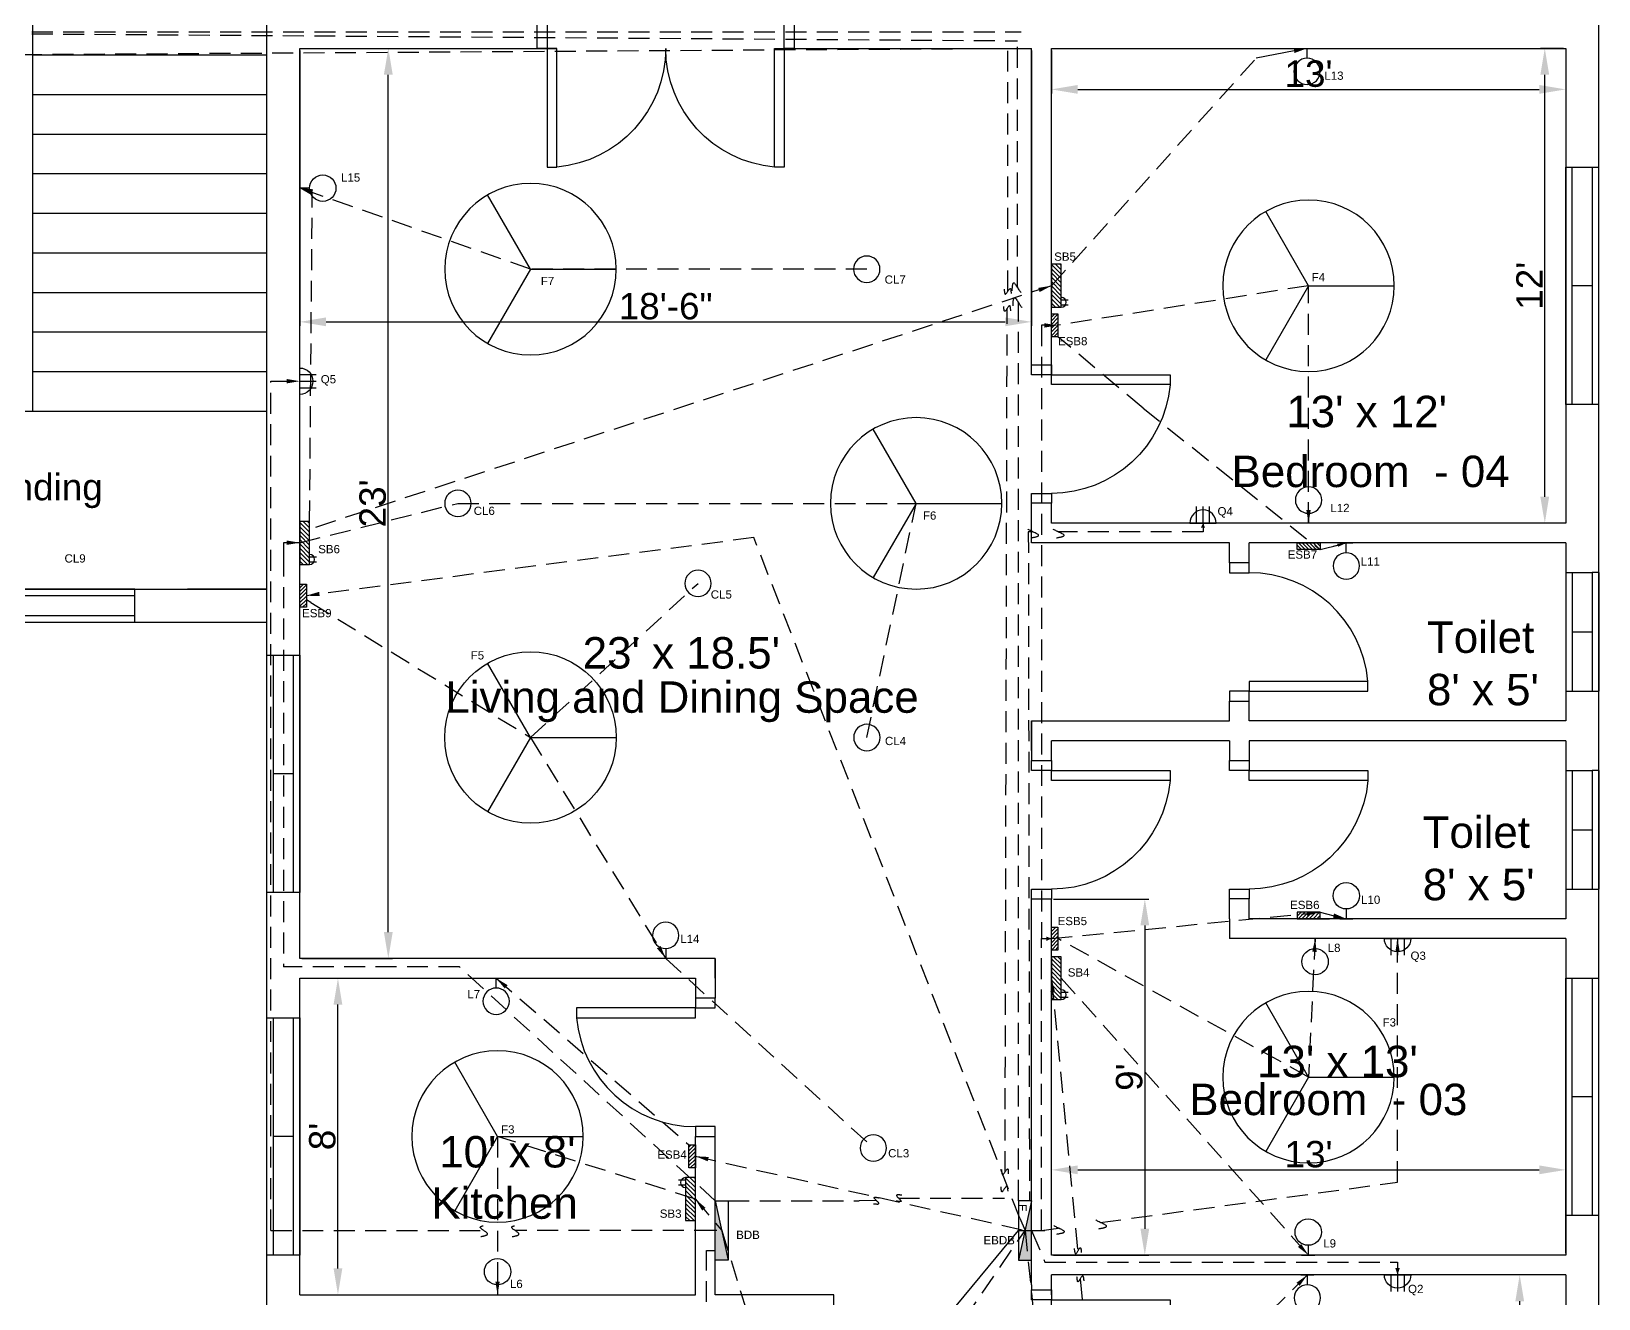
# Model space of a CAD drawing. Header units: inches. Extents: x 61297 to 163996, y 9483 to 32239.
# Drawn here: x 79121.6 to 79597.1, y 13941.9 to 14326.3 of the extents above; entities that cross this region are included whole.
import ezdxf
from ezdxf import colors
from ezdxf.entities.mleader import LeaderData, LeaderLine
from ezdxf.math import Vec2, Vec3

# ---------------------------------------------------------------- set-up
doc = ezdxf.new("R2010")
doc.units = ezdxf.units.IN
doc.linetypes.add('HIDDEN', pattern=[9.525, 6.35, -3.175])
for name, color, linetype in [('Doors', 230, 'Continuous'), ('Emergency Conduitt', 10, 'HIDDEN'), ('Layer1', 7, 'Continuous'), ('Light Fans and Socketst', 170, 'Continuous'), ('Main Conduit', 50, 'HIDDEN'), ('Toiler Window', 30, 'Continuous'), ('Windows', 30, 'Continuous')]:
    doc.layers.add(name, color=color, linetype=linetype)
doc.styles.get("Standard").update_dxf_attribs({"font": 'arial.ttf'})
doc.dimstyles.new('ISO-25', dxfattribs={"dimtxt": 8, "dimasz": 8, "dimexe": 1.25, "dimexo": 0.625, "dimtad": 1, "dimlunit": 4, "dimtxsty": 'Standard', "dimcen": 2.5, "dimadec": 0, "dimazin": 0, "dimtfac": 1, "dimtmove": 0, "dimatfit": 3, "dimfxl": 1, "dimarcsym": 0})

# ---------------------------------------------------------------- blocks, each defined once
blk = doc.blocks.new('Window_Large')
at = {"layer": 'Windows'}
for p, q in [((72, 10), (0, 10)), ((0, 10), (0, 0)), ((72, 0), (72, 10)), ((72, 8), (0, 8)), ((36, 8), (36, 2)), ((0, 2), (72, 2)), ((0, 0), (72, 0))]:
    blk.add_line(p, q, dxfattribs=at)
blk = doc.blocks.new('Door_Sing')
at = {"layer": 'Doors'}
for points in [[(-3, 6), (-3, 42), (-6, 42), (-6, 6), (-3, 6)], [(-38.98, 0), (-38.98, 6), (-41.98, 6), (-41.98, 0), (-38.98, 0)]]:
    blk.add_lwpolyline(points, dxfattribs=at)
blk.add_lwpolyline([(-3, 0), (0, 0), (0, 6), (-3, 6)], close=True, dxfattribs=at)
blk.add_arc((-2.84, 6), 36.14, 95.0198, 180, dxfattribs=at)
blk = doc.blocks.new('*D768')
at = {"color": 0, "lineweight": -2, "transparency": 16777216}
for p, q in [((79203.68, 14039.11), (79215.89, 14039.11)), ((79214.64, 13951.11), (79214.64, 14031.11)), ((79203.68, 13943.11), (79215.89, 13943.11))]:
    blk.add_line(p, q, dxfattribs=at)
at = {"color": 0, "transparency": 16777216}
for points in [[(79213.31, 14031.11), (79215.97, 14031.11), (79214.64, 14039.11)], [(79213.31, 13951.11), (79215.97, 13951.11), (79214.64, 13943.11)]]:
    blk.add_solid(points, dxfattribs=at)
at = {"color": 0, "transparency": 16777216, "insert": (79209.93, 13991.11), "char_height": 8, "attachment_point": 5, "rotation": 90}
blk.add_mtext("8'", dxfattribs=at)
blk = doc.blocks.new('*D769')
at = {"color": 0, "lineweight": -2, "transparency": 16777216}
for p, q in [((79431.05, 14320.49), (79431.05, 14307.41)), ((79587.05, 14320.49), (79587.05, 14307.41)), ((79439.05, 14308.66), (79579.05, 14308.66))]:
    blk.add_line(p, q, dxfattribs=at)
at = {"color": 0, "transparency": 16777216}
for points in [[(79439.05, 14310), (79439.05, 14307.33), (79431.05, 14308.66)], [(79579.05, 14310), (79579.05, 14307.33), (79587.05, 14308.66)]]:
    blk.add_solid(points, dxfattribs=at)
at = {"color": 0, "transparency": 16777216, "insert": (79509.05, 14313.38), "char_height": 8, "attachment_point": 5}
blk.add_mtext("13'", dxfattribs=at)
blk = doc.blocks.new('Toilet Window')
for p, q in [((82016.8, 16081.38), (82016.8, 16117.38)), ((82016.8, 16117.38), (82026.8, 16117.38)), ((82018.8, 16081.38), (82018.8, 16117.38)), ((82024.8, 16081.38), (82024.8, 16117.38)), ((82026.8, 16081.38), (82026.8, 16117.38)), ((82018.8, 16099.38), (82024.8, 16099.38)), ((82016.8, 16081.38), (82018.8, 16081.38)), ((82018.8, 16081.38), (82024.8, 16081.38)), ((82026.8, 16081.38), (82024.8, 16081.38))]:
    blk.add_line(p, q)
blk = doc.blocks.new('*D774')
at = {"color": 0, "lineweight": -2, "transparency": 16777216}
for p, q in [((79586.43, 13949.11), (79571.85, 13949.11)), ((79573.1, 13801.11), (79573.1, 13941.11)), ((79586.43, 13793.11), (79571.85, 13793.11))]:
    blk.add_line(p, q, dxfattribs=at)
at = {"color": 0, "transparency": 16777216}
for points in [[(79571.77, 13941.11), (79574.44, 13941.11), (79573.1, 13949.11)], [(79571.77, 13801.11), (79574.44, 13801.11), (79573.1, 13793.11)]]:
    blk.add_solid(points, dxfattribs=at)
at = {"color": 0, "transparency": 16777216, "insert": (79568.39, 13871.11), "char_height": 8, "attachment_point": 5, "rotation": 90}
blk.add_mtext("13'", dxfattribs=at)
blk = doc.blocks.new('*D775')
at = {"color": 0, "lineweight": -2, "transparency": 16777216}
for p, q in [((79586.43, 14321.11), (79579.46, 14321.11)), ((79580.71, 14185.11), (79580.71, 14313.11)), ((79586.43, 14177.11), (79579.46, 14177.11))]:
    blk.add_line(p, q, dxfattribs=at)
at = {"color": 0, "transparency": 16777216}
for points in [[(79579.37, 14313.11), (79582.04, 14313.11), (79580.71, 14321.11)], [(79579.37, 14185.11), (79582.04, 14185.11), (79580.71, 14177.11)]]:
    blk.add_solid(points, dxfattribs=at)
at = {"color": 0, "transparency": 16777216, "insert": (79576.06, 14249.11), "char_height": 8, "attachment_point": 5, "rotation": 90}
blk.add_mtext("12'", dxfattribs=at)
blk = doc.blocks.new('*D776')
at = {"color": 0, "lineweight": -2, "transparency": 16777216}
for p, q in [((79203.05, 14320.49), (79203.05, 14236.91)), ((79425.05, 14320.49), (79425.05, 14236.91)), ((79211.05, 14238.16), (79417.05, 14238.16))]:
    blk.add_line(p, q, dxfattribs=at)
at = {"color": 0, "transparency": 16777216}
for points in [[(79211.05, 14239.5), (79211.05, 14236.83), (79203.05, 14238.16)], [(79417.05, 14239.5), (79417.05, 14236.83), (79425.05, 14238.16)]]:
    blk.add_solid(points, dxfattribs=at)
at = {"color": 0, "transparency": 16777216, "insert": (79314.05, 14242.87), "char_height": 8, "attachment_point": 5}
blk.add_mtext('18\'-6"', dxfattribs=at)
blk = doc.blocks.new('Fan')
at = {"layer": 'Light Fans and Socketst'}
for q in [(-13, 22.52), (-13, -22.52), (26, 0)]:
    blk.add_line((0, 0), q, dxfattribs=at)
blk.add_circle((0, 0), 26, dxfattribs=at)
blk = doc.blocks.new('Light Ceiling')
at = {"layer": 'Light Fans and Socketst'}
blk.add_circle((0, 0), 4, dxfattribs=at)
blk = doc.blocks.new('Light')
at = {"layer": 'Light Fans and Socketst'}
blk.add_line((0, 2), (0, -2), dxfattribs=at)
blk.add_lwpolyline([(2.99, 0), (1.49, 0), (0, 0)], dxfattribs=at)
blk.add_circle((6.99, 0), 4, dxfattribs=at)
blk = doc.blocks.new('*D777')
at = {"layer": 'Layer1', "color": 0, "lineweight": -2, "transparency": 16777216}
for p, q in [((79431.68, 14063.11), (79460.64, 14063.11)), ((79459.39, 14055.11), (79459.39, 13963.11)), ((79431.68, 13955.11), (79460.64, 13955.11))]:
    blk.add_line(p, q, dxfattribs=at)
at = {"layer": 'Layer1', "color": 0, "transparency": 16777216}
for points in [[(79458.06, 14055.11), (79460.72, 14055.11), (79459.39, 14063.11)], [(79458.06, 13963.11), (79460.72, 13963.11), (79459.39, 13955.11)]]:
    blk.add_solid(points, dxfattribs=at)
at = {"layer": 'Layer1', "color": 0, "transparency": 16777216, "insert": (79454.68, 14009.11), "char_height": 8, "attachment_point": 5, "rotation": 90}
blk.add_mtext("9'", dxfattribs=at)
blk = doc.blocks.new('*D778')
at = {"layer": 'Layer1', "color": 0, "lineweight": -2, "transparency": 16777216}
for p, q in [((79431.05, 13955.74), (79431.05, 13982.23)), ((79587.05, 13955.74), (79587.05, 13982.23)), ((79439.05, 13980.98), (79579.05, 13980.98))]:
    blk.add_line(p, q, dxfattribs=at)
at = {"layer": 'Layer1', "color": 0, "transparency": 16777216}
for points in [[(79439.05, 13982.32), (79439.05, 13979.65), (79431.05, 13980.98)], [(79579.05, 13982.32), (79579.05, 13979.65), (79587.05, 13980.98)]]:
    blk.add_solid(points, dxfattribs=at)
at = {"layer": 'Layer1', "color": 0, "transparency": 16777216, "insert": (79509.05, 13985.7), "char_height": 8, "attachment_point": 5}
blk.add_mtext("13'", dxfattribs=at)
blk = doc.blocks.new('BDB')
h = blk.add_hatch(color=256)
h.dxf.hatch_style = 1
h.paths.add_polyline_path([(13.5, 4), (-4.5, 0), (13.5, 0)])
blk.add_line((-4.5, 0), (13.5, 4))
at = {"layer": 'Layer1'}
blk.add_lwpolyline([(-4.5, 4), (13.5, 4), (13.5, 0), (-4.5, 0), (-4.5, 4)], dxfattribs=at)
blk = doc.blocks.new('Emergency_BDB')
at = {"layer": 'Layer1'}
blk.add_blockref('BDB', (0, 0), dxfattribs=at)
at = {"layer": 'Layer1', "insert": (-4.5, 4), "char_height": 2.5, "attachment_point": 1}
blk.add_mtext_dynamic_manual_height_columns(' E', width=4.2009, gutter_width=12.5, heights=[0], dxfattribs=at)
blk = doc.blocks.new('*D779')
at = {"layer": 'Layer1', "color": 0, "lineweight": -2, "transparency": 16777216}
for p, q in [((79203.68, 14321.11), (79231.17, 14321.11)), ((79229.92, 14053.11), (79229.92, 14313.11)), ((79203.68, 14045.11), (79231.17, 14045.11))]:
    blk.add_line(p, q, dxfattribs=at)
at = {"layer": 'Layer1', "color": 0, "transparency": 16777216}
for points in [[(79228.58, 14313.11), (79231.25, 14313.11), (79229.92, 14321.11)], [(79228.58, 14053.11), (79231.25, 14053.11), (79229.92, 14045.11)]]:
    blk.add_solid(points, dxfattribs=at)
at = {"layer": 'Layer1', "color": 0, "transparency": 16777216, "insert": (79225.21, 14183.11), "char_height": 8, "attachment_point": 5, "rotation": 90}
blk.add_mtext("23'", dxfattribs=at)
blk = doc.blocks.new('ESB')
h = blk.add_hatch()
h.set_pattern_fill('ANSI31', color=256, scale=0.25)
h.set_pattern_definition([(45, (-3149.957, -1763.2019), (-0.561266, 0.561266), [])])
h.paths.add_polyline_path([(3.5, 2), (-3.5, 2), (-3.5, 0), (3.5, 0)])
blk.add_lwpolyline([(3.5, 0), (3.5, 2), (-3.5, 2), (-3.5, 0)], close=True)
blk = doc.blocks.new('Socket')
for p, q in [((-2, 0), (-2, 5)), ((0, 0), (0, 5)), ((2, 0), (2, 5)), ((-4, 0), (4, 0))]:
    blk.add_line(p, q)
blk.add_arc((0, 0), 4, 0, 180)

msp = doc.modelspace()

# ---------------------------------------------------------------- hatches: boundary and pattern name
at = {"layer": 'Layer1'}
h = msp.add_hatch(dxfattribs=at)
h.set_pattern_fill('ANSI31', color=256, scale=0.29, angle=-90)
h.set_pattern_definition([(315, (77654.9552, 17685.3999), (0.65106857, 0.65106857), [])])
h.paths.add_polyline_path([(79434.031, 14255.627), (79431.051, 14255.627), (79431.051, 14242.599), (79434.031, 14242.599)])
h = msp.add_hatch(dxfattribs=at)
h.set_pattern_fill('ANSI31', color=256, scale=0.29, angle=-90)
h.set_pattern_definition([(315, (77426.9552, 17763.3999), (0.65106857, 0.65106857), [])])
h.paths.add_polyline_path([(79206.031, 14177.627), (79203.051, 14177.627), (79203.051, 14164.599), (79206.031, 14164.599)])
h = msp.add_hatch(dxfattribs=at)
h.set_pattern_fill('ANSI31', color=256, scale=0.29, angle=-90)
h.set_pattern_definition([(315, (77654.9552, 17895.3999), (0.65106857, 0.65106857), [])])
h.paths.add_polyline_path([(79434.031, 14045.627), (79431.051, 14045.627), (79431.051, 14032.599), (79434.031, 14032.599)])
h = msp.add_hatch(dxfattribs=at)
h.set_pattern_fill('ANSI31', color=256, scale=0.29, angle=90)
h.set_pattern_definition([(135, (81099.146, 11657.8266), (-0.65106857, -0.65106857), [])])
h.paths.add_polyline_path([(79320.071, 13965.599), (79323.051, 13965.599), (79323.051, 13978.627), (79320.071, 13978.627)])

# ---------------------------------------------------------------- linework, layer by layer
for p, q in [((79122.051, 14211.113), (79122.051, 14331.113)), ((79193.051, 13783.113), (79193.051, 14331.113)), ((79597.051, 14331.113), (79597.051, 13783.113)), ((79203.051, 14045.113), (79203.051, 14321.113)), ((79203.051, 14321.113), (79281.074, 14321.113)), ((79347.027, 14321.113), (79425.051, 14321.113)), ((79425.051, 14222.113), (79425.051, 14321.113)), ((79431.051, 14321.113), (79587.051, 14321.113)), ((79431.051, 14219.113), (79431.051, 14321.113)), ((79587.051, 14321.113), (79587.051, 14177.113)), ((79122.051, 14319.113), (79193.051, 14319.113)), ((79122.051, 14307.113), (79193.051, 14307.113)), ((79122.051, 14295.113), (79193.051, 14295.113)), ((79122.051, 14283.113), (79193.051, 14283.113)), ((79122.051, 14271.113), (79193.051, 14271.113)), ((79122.051, 14259.113), (79193.051, 14259.113)), ((79122.051, 14247.113), (79193.051, 14247.113)), ((79122.051, 14247.113), (79159.051, 14247.113)), ((79122.051, 14235.113), (79193.051, 14235.113)), ((79122.051, 14223.113), (79193.051, 14223.113)), ((79112.051, 14211.113), (79122.051, 14211.113)), ((79122.051, 14211.113), (79193.051, 14211.113)), ((79425.051, 14177.113), (79425.051, 14183.137)), ((79431.051, 14180.113), (79431.051, 14183.137)), ((79425.051, 14171.113), (79425.051, 14180.113)), ((79425.051, 14171.113), (79425.051, 14177.113)), ((79431.051, 14177.113), (79431.051, 14180.113)), ((79587.051, 14177.113), (79431.051, 14177.113)), ((79431.051, 14171.113), (79425.051, 14171.113)), ((79485.051, 14171.113), (79431.051, 14171.113)), ((79485.051, 14165.09), (79485.051, 14171.113)), ((79587.051, 14171.113), (79491.051, 14171.113)), ((79491.051, 14165.09), (79491.051, 14171.113)), ((79587.051, 14171.113), (79587.051, 14117.113)), ((79041.051, 14157.113), (79193.051, 14157.113)), ((79193.051, 14157.113), (79169.051, 14157.113)), ((79041.051, 14147.113), (79193.051, 14147.113)), ((79485.051, 14117.113), (79485.051, 14123.113)), ((79491.051, 14117.113), (79491.051, 14123.113)), ((79425.051, 14108.113), (79425.051, 14117.113)), ((79425.051, 14111.113), (79425.051, 14117.113)), ((79425.051, 14117.113), (79485.051, 14117.113)), ((79425.051, 14117.113), (79425.051, 14105.09)), ((79587.051, 14117.113), (79491.051, 14117.113)), ((79485.051, 14111.113), (79431.051, 14111.113)), ((79431.051, 14105.09), (79431.051, 14111.113)), ((79485.051, 14111.113), (79485.051, 14105.113)), ((79587.051, 14111.113), (79491.051, 14111.113)), ((79491.051, 14111.113), (79491.051, 14105.113)), ((79587.051, 14111.113), (79587.051, 14057.113)), ((79425.051, 13946.113), (79425.051, 14066.113)), ((79431.051, 13955.113), (79431.051, 14063.113)), ((79485.051, 14057.113), (79485.051, 14063.137)), ((79491.051, 14057.113), (79491.051, 14063.137)), ((79485.051, 14057.113), (79485.051, 14051.113)), ((79587.051, 14057.113), (79491.051, 14057.113)), ((79587.051, 14051.113), (79485.051, 14051.113)), ((79587.051, 14051.113), (79587.051, 13955.113)), ((79329.051, 14045.113), (79203.051, 14045.113)), ((79329.051, 14039.113), (79329.051, 14045.113)), ((79329.051, 14045.113), (79329.051, 14033.09)), ((79203.051, 13943.113), (79203.051, 14039.113)), ((79323.051, 14039.113), (79323.051, 14033.09)), ((79323.051, 13943.113), (79323.051, 13991.113)), ((79329.051, 13943.113), (79329.051, 13991.113)), ((79587.051, 13955.113), (79431.051, 13955.113)), ((79587.051, 13949.113), (79431.051, 13949.113)), ((79431.051, 13943.113), (79431.051, 13949.113)), ((79587.051, 13949.113), (79587.051, 13793.113)), ((79425.051, 13946.113), (79425.051, 13944.602)), ((79203.051, 13943.113), (79323.051, 13943.113)), ((79365.051, 13943.113), (79329.051, 13943.113)), ((79365.051, 13937.113), (79365.051, 13943.113))]:
    msp.add_line(p, q)
msp.add_lwpolyline([(79203.051, 14039.113), (79323.051, 14039.113)])
at = {"layer": 'Doors'}
for p, q in [((79350.027, 14321.113), (79350.027, 14317.113)), ((79350.027, 14317.113), (79350.027, 14311.113))]:
    msp.add_line(p, q, dxfattribs=at)
for points in [[(79275.074, 14331.113), (79278.074, 14331.113), (79278.074, 14327.113), (79278.074, 14321.113), (79278.074, 14285.113), (79281.074, 14285.113), (79281.074, 14321.113), (79278.074, 14321.113), (79275.074, 14321.113), (79275.074, 14327.113)], [(79350.027, 14331.113), (79353.027, 14331.113), (79353.027, 14321.113), (79350.027, 14321.113), (79350.027, 14285.113), (79347.027, 14285.113), (79347.027, 14321.113), (79350.027, 14321.113), (79350.027, 14325.113)]]:
    msp.add_lwpolyline(points, close=True, dxfattribs=at)
msp.add_lwpolyline([(79347.027, 14285.113, -0.3887794), (79314.051, 14321.113, -0.3887794), (79281.074, 14285.113)], format="xyb", dxfattribs=at)
at = {"layer": 'Emergency Conduitt'}
for p, q in [((79036.051, 14326.113), (79421.847, 14326.113)), ((79036.051, 14326.113), (79420.806, 14323.399)), ((79420.806, 14248.506), (79420.806, 14323.399)), ((79509.051, 14249.113), (79432.719, 14237.113)), ((79509.051, 14177.113), (79509.051, 14249.113)), ((79421.051, 13971.613), (79421.051, 14243.997)), ((79431.051, 14237.113), (79428.036, 14237.113)), ((79428.036, 14237.113), (79428.075, 14051.113)), ((79458.845, 14212.014), (79433.051, 14233.613)), ((79458.845, 14212.014), (79512.551, 14169.113)), ((79477.042, 14177.113), (79477.042, 14174.478)), ((79340.785, 14172.72), (79205.051, 14155.113)), ((79421.495, 13966.298), (79340.785, 14172.72)), ((79425.388, 14174.478), (79424.054, 14174.478)), ((79424.054, 14174.478), (79424.39, 13971.613)), ((79477.042, 14174.478), (79433.118, 14174.478)), ((79512.551, 14169.113), (79520.521, 14171.113)), ((79516.536, 14170.113), (79520.497, 14171.113)), ((79273.051, 14112.099), (79323.856, 14158.849)), ((79206.459, 14153.019), (79205.051, 14153.884)), ((79206.459, 14153.019), (79273.051, 14112.099)), ((79273.051, 14112.099), (79314.051, 14045.113)), ((79431.051, 14051.113), (79512.551, 14059.113)), ((79512.551, 14059.113), (79520.497, 14057.113)), ((79509.051, 14057.113), (79520.497, 14057.113)), ((79428.075, 13962.613), (79428.075, 14051.113)), ((79428.075, 14051.113), (79431.051, 14051.113)), ((79509.051, 14009.113), (79433.051, 14051.113)), ((79511.045, 14051.113), (79509.051, 14009.113)), ((79536.051, 13977.234), (79536.051, 14051.113)), ((79314.051, 14045.113), (79377.051, 13987.61)), ((79262.63, 14039.113), (79321.051, 13988.613)), ((79323.051, 13985.113), (79423.051, 13962.613)), ((79445.868, 13965.023), (79536.051, 13977.234)), ((79421.495, 13966.298), (79423.051, 13962.613)), ((79428.075, 13962.613), (79433.216, 13963.309)), ((79367.051, 13880.613), (79423.051, 13962.613)), ((79423.051, 13962.613), (79428.075, 13962.613)), ((79423.051, 13962.613), (79431.051, 13884.625)), ((79425.051, 13962.613), (79429.067, 13953.002)), ((79429.067, 13953.002), (79536.051, 13953.002)), ((79536.051, 13953.002), (79536.051, 13949.113))]:
    msp.add_line(p, q, dxfattribs=at)
for points in [[(79419.171, 14247.562), (79419.617, 14249.987), (79422.096, 14246.962), (79422.711, 14249.226)], [(79419.416, 14243.053), (79419.861, 14245.478), (79422.34, 14242.453), (79422.955, 14244.717)], [(79424.835, 14172.658), (79427.178, 14173.427), (79423.846, 14175.475), (79426.007, 14176.39)], [(79432.565, 14172.658), (79434.908, 14173.427), (79431.576, 14175.475), (79433.736, 14176.39)], [(79432.656, 13961.493), (79434.999, 13962.261), (79431.668, 13964.31), (79433.828, 13965.224)], [(79445.456, 13963.139), (79447.799, 13963.907), (79444.467, 13965.956), (79446.627, 13966.87)]]:
    msp.add_spline(points, degree=3, dxfattribs=at)
for points in [[(79428.919, 14236.413), (79432.919, 14237.08), (79428.919, 14237.747)], [(79477.709, 14175.748), (79477.042, 14177.113), (79476.375, 14175.748)], [(79508.384, 14181.113), (79509.051, 14177.113), (79509.717, 14181.113)], [(79518.057, 14169.967), (79520.521, 14171.113), (79517.732, 14170.854)], [(79208.932, 14156.289), (79205.051, 14155.113), (79209.103, 14154.967)], [(79508.635, 14058.059), (79512.551, 14059.113), (79508.505, 14059.386)], [(79516.455, 14057.443), (79520.497, 14057.113), (79516.781, 14058.736)], [(79311.394, 14048.177), (79314.051, 14045.113), (79312.531, 14048.873)], [(79429.519, 14050.415), (79431.051, 14051.113), (79429.519, 14051.748)], [(79511.521, 14047.086), (79511.045, 14051.113), (79510.189, 14047.149)], [(79536.717, 14047.113), (79536.051, 14051.113), (79535.384, 14047.113)], [(79266.092, 14037.002), (79262.63, 14039.113), (79265.22, 14035.993)], [(79327.099, 13984.886), (79323.051, 13985.113), (79326.807, 13983.585)], [(79535.384, 13951.169), (79536.051, 13949.113), (79536.717, 13951.169)]]:
    msp.add_solid(points, dxfattribs=at)
at = {"layer": 'Layer1'}
for p, q in [((79434.031, 14244.849), (79436.146, 14244.849)), ((79434.031, 14243.349), (79436.146, 14243.349)), ((79206.031, 14166.849), (79208.146, 14166.849)), ((79206.031, 14165.349), (79208.146, 14165.349)), ((79434.031, 14034.849), (79436.146, 14034.849)), ((79434.031, 14033.349), (79436.146, 14033.349)), ((79320.071, 13977.877), (79317.955, 13977.877)), ((79320.071, 13976.377), (79317.955, 13976.377))]:
    msp.add_line(p, q, dxfattribs=at)
for points in [[(79434.031, 14242.599), (79434.031, 14255.627), (79431.051, 14255.627), (79431.051, 14242.599)], [(79206.031, 14164.599), (79206.031, 14177.627), (79203.051, 14177.627), (79203.051, 14164.599)], [(79434.031, 14032.599), (79434.031, 14045.627), (79431.051, 14045.627), (79431.051, 14032.599)], [(79320.071, 13978.627), (79320.071, 13965.599), (79323.051, 13965.599), (79323.051, 13978.627)]]:
    msp.add_lwpolyline(points, close=True, dxfattribs=at)
for centre, start, end in [((79434.031, 14244.099), 270, 90), ((79206.031, 14166.099), 270, 90), ((79434.031, 14034.099), 270, 90), ((79320.071, 13977.127), 90, 270)]:
    msp.add_arc(centre, 1.5, start, end, dxfattribs=at)
at = {"layer": 'Light Fans and Socketst'}
for q in [(79260.051, 14134.616), (79260.051, 14089.583), (79299.051, 14112.099)]:
    msp.add_line((79273.051, 14112.099), q, dxfattribs=at)
msp.add_circle((79273.051, 14112.099), 26, dxfattribs=at)
at = {"layer": 'Main Conduit'}
for p, q in [((79118.503, 14319.241), (79417.814, 14321.113)), ((79417.814, 14247.366), (79417.814, 14321.113)), ((79431.051, 14249.113), (79493.139, 14318.119)), ((79273.051, 14254.127), (79203.051, 14278.701)), ((79206.031, 14177.627), (79206.868, 14277.48)), ((79375.047, 14254.127), (79273.051, 14254.127)), ((79431.051, 14249.113), (79206.031, 14175.255)), ((79416.993, 13980.342), (79417.639, 14242.279)), ((79194.314, 13962.613), (79194.314, 14220.163)), ((79194.314, 14220.163), (79203.051, 14220.163)), ((79203.051, 14171.182), (79251.022, 14183.113)), ((79251.022, 14183.113), (79390.02, 14183.113)), ((79375.076, 14112.099), (79390.02, 14183.113)), ((79251.462, 14042.574), (79198.174, 14042.574)), ((79329.051, 13971.613), (79251.462, 14042.574)), ((79431.051, 14039.113), (79439.009, 13956.258)), ((79434.031, 14039.113), (79509.051, 13955.113)), ((79323.051, 13972.113), (79263.051, 13991.113)), ((79263.051, 13991.113), (79263.051, 13943.113)), ((79384.71, 13972.376), (79416.818, 13972.376)), ((79323.051, 13972.113), (79331.051, 13962.613)), ((79333.051, 13971.613), (79372.787, 13971.613)), ((79378.036, 13971.639), (79372.787, 13971.613)), ((79194.314, 13962.613), (79258.824, 13962.613)), ((79329.051, 13962.613), (79268.322, 13962.613)), ((79329.559, 13962.613), (79326.478, 13962.613)), ((79331.051, 13962.613), (79359.051, 13872.139)), ((79326.478, 13940.916), (79326.478, 13956.498)), ((79326.478, 13956.498), (79329.051, 13956.498)), ((79443.535, 13884.027), (79508.706, 13949.113)), ((79439.807, 13947.953), (79444.548, 13898.594))]:
    msp.add_line(p, q, dxfattribs=at)
at = {"layer": 'Main Conduit', "linetype": 'ByBlock', "lineweight": -2}
msp.add_lwpolyline([(79504.674, 14320.353), (79493.139, 14318.119)], dxfattribs=at)
at = {"layer": 'Main Conduit'}
msp.add_lwpolyline([(79203.051, 14171.182), (79198.174, 14171.182), (79198.174, 14167.253), (79198.174, 14042.574)], dxfattribs=at)
for points in [[(79416.733, 14248.119), (79417.099, 14246.567), (79418.585, 14248.275), (79418.803, 14246.8)], [(79418.731, 14241.542), (79418.342, 14243.088), (79416.881, 14241.358), (79416.642, 14242.831)], [(79415.911, 13981.095), (79416.278, 13979.543), (79417.764, 13981.252), (79417.982, 13979.776)], [(79377.096, 13970.715), (79378.689, 13970.789), (79377.284, 13972.564), (79378.775, 13972.506)], [(79385.662, 13973.286), (79384.069, 13973.235), (79385.448, 13971.439), (79383.958, 13971.519)], [(79417.91, 13974.519), (79417.521, 13976.064), (79416.06, 13974.334), (79415.82, 13975.807)], [(79257.973, 13960.752), (79260.017, 13961.569), (79257.82, 13963.508), (79260.017, 13964.325)], [(79267.507, 13960.728), (79269.55, 13961.545), (79267.354, 13963.484), (79269.55, 13964.301)], [(79437.97, 13957.089), (79438.431, 13955.563), (79439.81, 13957.359), (79440.118, 13955.899)], [(79440.979, 13947.349), (79440.496, 13948.869), (79439.144, 13947.053), (79438.815, 13948.507)]]:
    msp.add_spline(points, degree=3, dxfattribs=at)
for points in [[(79504.8, 14319.698), (79508.601, 14321.113), (79504.547, 14321.007)], [(79207.092, 14278.364), (79203.051, 14278.701), (79206.643, 14276.595)], [(79427.481, 14247.189), (79431.051, 14249.113), (79427.05, 14248.45)], [(79199.051, 14219.497), (79203.051, 14220.163), (79199.051, 14220.83)], [(79199.051, 14170.516), (79203.051, 14171.182), (79199.051, 14171.849)], [(79432.097, 14035.195), (79431.051, 14039.113), (79430.769, 14035.068)], [(79326.137, 13969.483), (79323.051, 13972.113), (79325.117, 13968.624)], [(79505.84, 13957.591), (79509.051, 13955.113), (79506.817, 13958.498)], [(79506.347, 13945.815), (79508.706, 13949.113), (79505.405, 13946.758)], [(79262.384, 13947.113), (79263.051, 13943.113), (79263.717, 13947.113)]]:
    msp.add_solid(points, dxfattribs=at)

# ---------------------------------------------------------------- block references
at = {"xscale": -1}
for name, p, rotation in [('Window_Large', (79587.051, 14213.113), 270), ('ESB', (79431.051, 14237.113), 270), ('Door_Sing', (79425.051, 14225.113), 270), ('Socket', (79203.051, 14220.163), 270.0000000000002), ('ESB', (79509.051, 14171.113), 180), ('ESB', (79203.051, 14155.113), 270), ('Window_Large', (79193.051, 14065.113), 270), ('Door_Sing', (79425.051, 14105.09), 270), ('Door_Sing', (79485.051, 14105.113), 270), ('ESB', (79431.051, 14051.113), 270), ('Socket', (79536.051, 14051.113), 180), ('Window_Large', (79587.051, 13967.113), 270), ('Window_Large', (79193.051, 13955.113), 270), ('Window_Large', (79193.051, 13955.113), 270), ('ESB', (79323.051, 13985.113), 90), ('Socket', (79536.051, 13949.113), 180), ('Door_Sing', (79425.051, 13944.602), 270)]:
    msp.add_blockref(name, p, dxfattribs=dict(at, rotation=rotation))
for name, p in [('Socket', (79477.042, 14177.113)), ('ESB', (79509.051, 14057.113))]:
    msp.add_blockref(name, p)
for name, p, rotation in [('Door_Sing', (79485.051, 14123.113), 270), ('Window_Large', (79153.051, 14157.113), 180), ('Door_Sing', (79329.051, 14033.09), 90.00000000000001)]:
    msp.add_blockref(name, p, dxfattribs=dict(rotation=rotation))
at = {"layer": 'Layer1', "xscale": -1}
for name, p, rotation in [('Light', (79508.601, 14321.113), 90.0000000000005), ('Fan', (79273.051, 14254.127), 180), ('Fan', (79509.051, 14249.113), 180), ('Light Ceiling', (79375.047, 14254.127), 180), ('Fan', (79390.02, 14183.113), 180), ('Light Ceiling', (79251.022, 14183.113), 180), ('Light', (79509.051, 14177.113), 270), ('Light', (79520.497, 14171.113), 90.0000000000005), ('Light Ceiling', (79323.856, 14158.849), 180), ('Light Ceiling', (79375.076, 14112.099), 180), ('Light', (79314.051, 14045.113), 270), ('Light', (79262.63, 14039.113), 89.99999999999952), ('Fan', (79509.051, 14009.113), 180), ('Fan', (79263.051, 13991.113), 180), ('Light Ceiling', (79377.051, 13987.61), 180), ('Emergency_BDB', (79425.051, 13967.113), 90), ('Light', (79508.706, 13949.113), 90.0000000000005)]:
    msp.add_blockref(name, p, dxfattribs=dict(at, rotation=rotation))
at = {"layer": 'Layer1'}
msp.add_blockref('Light', (79203.051, 14278.701), dxfattribs=at)
for name, p, rotation in [('Light', (79520.497, 14057.113), 89.99999999999953), ('Light', (79511.045, 14051.113), 270), ('BDB', (79329.051, 13967.113), 270), ('Light', (79508.96, 13955.113), 89.99999999999953), ('Light', (79263.051, 13943.113), 89.99999999999953)]:
    msp.add_blockref(name, p, dxfattribs=dict(at, rotation=rotation))
at = {"layer": 'Toiler Window', "xscale": -1, "rotation": 180}
for p in [(-2429.745, 30243.491), (-2429.745, 30183.491)]:
    msp.add_blockref('Toilet Window', p, dxfattribs=at)

# ---------------------------------------------------------------- texts
for s, p in [("           23' x 18.5'", (79248.183, 14133.021)), ('Living and Dining Space', (79247.208, 14119.605))]:
    msp.add_text(s, height=9.53198).set_placement(p)
for s, width, gutter_width, heights, insert, char_height, attachment_point in [('L13', 6.93541, 12.5, [0], (79513.847, 14311.534), 2.5, 7), ('L15', 6.93541, 12.5, [0], (79215.57, 14280.641), 2.5, 7), ('SB5', 6.93541, 12.5, [0], (79431.897, 14256.663), 2.5, 7), ('F4', 6.93541, 12.5, [0], (79509.993, 14250.442), 2.5, 7), ('F7', 6.93541, 12.5, [0], (79276.179, 14249.293), 2.5, 7), ('CL7', 6.93541, 12.5, [0], (79380.471, 14249.697), 2.5, 7), ('ESB8', 6.93541, 12.5, [0], (79433.051, 14231.028), 2.5, 7), ('Q5', 6.93541, 12.5, [0], (79209.421, 14218.824), 2.5, 7), ("13' x 12'", 248.33103, 47.66, [30.118], (79502.302, 14206.078), 9.532, 7), ('Bedroom  - 04', 248.33103, 47.66, [30.118], (79485.696, 14187.912), 9.53198, 7), ('CL6', 6.93541, 12.5, [0], (79255.819, 14179.572), 2.5, 7), ('Q4', 6.93541, 12.5, [0], (79481.44, 14178.781), 2.5, 7), ('L12', 6.93541, 12.5, [0], (79515.672, 14180.468), 2.5, 7), ('F6', 6.93541, 12.5, [0], (79392.083, 14178.136), 2.5, 7), ('CL9', 6.93541, 12.5, [0], (79131.702, 14167.666), 2.5, 1), ('SB6', 6.93541, 12.5, [0], (79208.651, 14167.949), 2.5, 7), ('ESB7', 6.93541, 12.5, [0], (79502.728, 14166.304), 2.5, 7), ('L11', 6.93541, 12.5, [0], (79524.84, 14164.218), 2.5, 7), ('CL5', 6.93541, 12.5, [0], (79327.721, 14154.208), 2.5, 7), ('ESB9', 6.93541, 12.5, [0], (79203.767, 14148.534), 2.5, 7), ("Toilet\\P8' x 5'", 248.33103, 47.66, [30.118], (79544.974, 14121.746), 9.532, 7), ('F5', 6.93541, 12.5, [0], (79254.905, 14135.733), 2.5, 7), ('CL4', 6.93541, 12.5, [0], (79380.565, 14109.764), 2.5, 7), ("Toilet\\P8' x 5'", 248.33103, 47.66, [30.118], (79543.67, 14062.618), 9.532, 7), ('L10', 6.93541, 12.5, [0], (79524.993, 14061.62), 2.5, 7), ('ESB6', 6.93541, 12.5, [0], (79503.455, 14060.043), 2.5, 7), ('ESB5', 6.93541, 12.5, [0], (79432.934, 14055.158), 2.5, 7), ('L14', 6.93541, 12.5, [0], (79318.473, 14049.767), 2.5, 7), ('L8', 6.93541, 12.5, [0], (79514.857, 14047.034), 2.5, 7), ('Q3', 6.93541, 12.5, [0], (79539.984, 14043.996), 2.5, 7), ('SB4', 6.93541, 12.5, [0], (79436.026, 14039.574), 2.5, 7), ('L7', 6.93541, 12.5, [0], (79253.884, 14033.045), 2.5, 7), ('F3', 6.93541, 12.5, [0], (79531.509, 14024.422), 2.5, 7), ("13' x 13'", 248.33103, 47.66, [30.118], (79493.443, 14008.956), 9.532, 7), ('Bedroom  - 03', 248.33103, 47.66, [30.118], (79472.87, 13997.445), 9.53198, 7), ("10' x 8'", 248.33103, 47.66, [30.118], (79245.363, 13981.567), 9.532, 7), ('F3', 6.93541, 12.5, [0], (79264.125, 13991.961), 2.5, 7), ('ESB4', 6.93541, 12.5, [0], (79311.517, 13984.32), 2.5, 7), ('CL3', 6.93541, 12.5, [0], (79381.526, 13984.729), 2.5, 7), ('^IKitchen', 248.33103, 47.66, [30.118], (79204.864, 13966.011), 9.532, 7), ('SB3', 6.93541, 12.5, [0], (79312.263, 13966.417), 2.5, 7), ('BDB', 6.93541, 12.5, [0], (79335.434, 13960.028), 2.5, 7), ('EBDB', 6.93541, 12.5, [0], (79410.459, 13958.391), 2.5, 7), ('L9', 6.93541, 12.5, [0], (79513.513, 13957.399), 2.5, 7), ('L6', 6.93541, 12.5, [0], (79266.799, 13945.109), 2.5, 7), ('Q2', 6.93541, 12.5, [0], (79539.24, 13942.929), 2.5, 7)]:
    msp.add_mtext_dynamic_manual_height_columns(s, width=width, gutter_width=gutter_width, heights=heights, dxfattribs=dict(insert=insert, char_height=char_height, attachment_point=attachment_point))
at = {"insert": (79103.526, 14192.052), "char_height": 8, "width": 125.21501, "attachment_point": 1}
msp.add_mtext('Landing\\P\\P         ', dxfattribs=at)

# ---------------------------------------------------------------- dimensions: what is measured, and where the dimension line sits
for base, p1, p2, picture, middle in [((79425.051, 14238.163), (79203.051, 14321.113), (79425.051, 14321.113), '*D776', (79314.051, 14242.873)), ((79587.051, 14308.663), (79431.051, 14321.113), (79587.051, 14321.113), '*D769', (79509.051, 14313.376))]:
    dim = msp.add_linear_dim(base=base, p1=p1, p2=p2, dimstyle='ISO-25')
    dim.commit()
    dim.dimension.update_dxf_attribs({"geometry": picture, "text_midpoint": middle})
for base, p1, p2, picture, middle in [((79580.706, 14321.113), (79587.051, 14177.113), (79587.051, 14321.113), '*D775', (79576.064, 14249.113)), ((79214.64, 14039.113), (79203.051, 13943.113), (79203.051, 14039.113), '*D768', (79209.93, 13991.113)), ((79573.104, 13949.113), (79587.051, 13793.113), (79587.051, 13949.113), '*D774', (79568.392, 13871.113))]:
    dim = msp.add_linear_dim(base=base, p1=p1, p2=p2, angle=270, dimstyle='ISO-25')
    dim.commit()
    dim.dimension.update_dxf_attribs({"geometry": picture, "text_midpoint": middle})
at = {"layer": 'Layer1'}
for base, p1, p2, picture, middle in [((79229.918, 14321.113), (79203.051, 14045.113), (79203.051, 14321.113), '*D779', (79225.205, 14183.113)), ((79459.39, 13955.113), (79431.051, 14063.113), (79431.051, 13955.113), '*D777', (79454.68, 14009.113))]:
    dim = msp.add_linear_dim(base=base, p1=p1, p2=p2, angle=270, dimstyle='ISO-25', dxfattribs=at)
    dim.commit()
    dim.dimension.update_dxf_attribs({"geometry": picture, "text_midpoint": middle})
dim = msp.add_linear_dim(base=(79587.051, 13980.984), p1=(79431.051, 13955.113), p2=(79587.051, 13955.113), dimstyle='ISO-25', dxfattribs=at)
dim.commit()
dim.dimension.update_dxf_attribs({"geometry": '*D778', "text_midpoint": (79509.051, 13985.696)})

# ---------------------------------------------------------------- leaders
at = {"layer": 'Emergency Conduitt'}
ml = msp.add_multileader_mtext('Standard', dxfattribs=at)
ml.set_content('', color=256)
ml.set_leader_properties()
ml.build(insert=Vec2(0, 0))
ctx = ml.context
ctx.base_point, ctx.plane_origin = Vec3(79429.051, 13962.613), Vec3(79359.051, 13887.613)
notes = []
notes.append((ctx, [(0, (1, 1, 0), (79421.051, 13962.613), (1, 0), 8, [(0, [(79359.051, 13887.613)], 0, [])])]))
ctx.mtext.insert, ctx.mtext.flow_direction = Vec3(79431.051, 13964.613), 5
for ctx, leaders in notes:
    for number, flags, end, landing, length, lines in leaders:
        leader = LeaderData()
        leader.index, (leader.has_last_leader_line, leader.has_dogleg_vector, leader.attachment_direction) = number, flags
        leader.last_leader_point, leader.dogleg_vector, leader.dogleg_length = Vec3(end), Vec3(landing), length
        for number, points, colour, breaks in lines:
            line = LeaderLine()
            line.index, line.vertices, line.color, line.breaks = number, Vec3.list(points), colors.encode_raw_color(colour), breaks
            leader.lines.append(line)
        ctx.leaders.append(leader)

doc.saveas('drawing.dxf')
